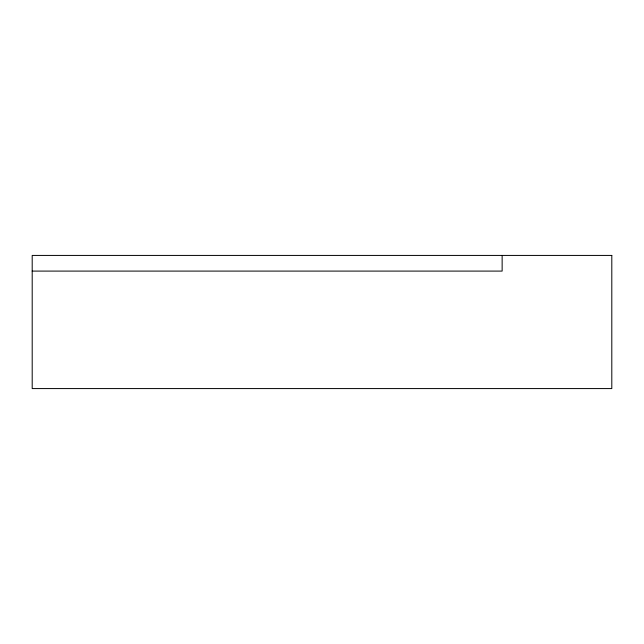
<?xml version="1.0" encoding="UTF-8"?>
<svg xmlns="http://www.w3.org/2000/svg" width="644" height="644" viewBox="0 0 644 644"><rect width="100%" height="100%" fill="white"/><g stroke="black" fill="none" stroke-linecap="round" stroke-linejoin="round"><path stroke-width="0.97" d="M32.2 271.092L502.143 271.092L502.143 255.427M611.8 255.427L32.2 255.427L32.2 388.574L611.8 388.574L611.8 255.427"/></g></svg>
